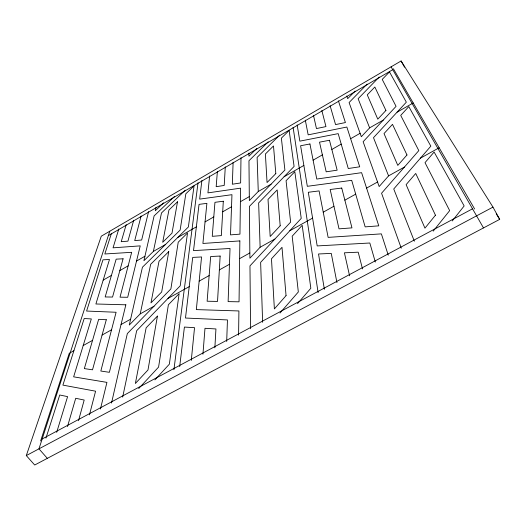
<?xml version="1.0" encoding="UTF-8"?>
<svg xmlns="http://www.w3.org/2000/svg" width="526" height="526" viewBox="0 0 526 526"><rect width="100%" height="100%" fill="white"/><g stroke="black" fill="none" stroke-linecap="round" stroke-linejoin="round"><path stroke-width="0.79" d="M238.587 335.147L238.916 310.958L196.329 309.604L201.563 256.964L192.713 257.392L185.481 318.026L227.456 319.933L226.686 341.512M240.987 157.695L240.645 182.949L232.334 184.218L233.117 162.284M214.858 347.831L215.943 328.954L204.989 328.296L202.944 354.202M225.286 166.854L224.214 185.454L216.179 186.677L217.376 171.469M191.273 360.435L194.535 327.672L184.402 327.067L179.682 366.635M209.611 176L207.934 192.884L240.573 188.157L239.955 234.142L230.513 234.885L231.959 194.686L199.663 199.111L201.879 180.517M173.909 369.719L198.032 182.759M122.676 397.097L136.668 330.716L180.214 285.815L187.539 232.946L178.229 242.203L170.878 288.912L127.338 333.576L111.525 403.061M140.218 313.871L150.673 264.276L188.367 226.982L194.061 185.895L185.842 193.785L180.129 230.086L142.434 267.221L129.284 325.029L140.218 313.871L154.026 306.198M174.428 196.533L154.118 215.884L143.92 260.705L153.382 251.421L161.489 212.964L185.303 190.188M156.084 207.237L155.288 210.755L163.619 202.839M100.446 408.978L106.936 382.382L73.64 376.84L91.333 318.92L84.193 318.526L62.896 385.117L95.587 391.193L89.44 414.863M148.588 211.61L141.658 240.02L134.722 240.586L141.119 215.969M78.499 420.708L84.193 400.043L75.711 398.294L67.479 426.599M133.683 220.309L127.943 241.145L121.23 241.69L126.174 224.694M56.683 432.372L67.598 396.624L59.734 395L45.953 438.105M118.797 228.994L113.044 247.831L140.232 245.866L127.693 297.282L120.02 297.17L131.678 252.309L104.832 253.986L111.459 233.281M109.776 231.23L38.963 448.836L47.327 458.35M40.614 440.959L69.268 353.294L73.896 350.717M26.3 455.582L101.268 236.2L401.095 60.983L492.974 207.119L499.7 219.362L34.696 465.017L26.3 455.582L492.974 207.119M452.248 220.953L464.156 205.949L434.121 152.04L425.008 162.652L449.671 210.624L433.207 231.131M297.525 303.647L310.833 288.241L302.18 225.299L292.18 236.207L298.327 291.976L279.996 313.016M388.569 175.881L379.174 186.552L363.124 141.731L396.065 106.344L382.218 79.413L389.477 71.911L406.335 102.169L373.493 137.68L388.569 175.881L404.422 167.071M154.9 379.877L169.352 364.176L179.136 293.613L168.386 304.758L158.576 367.095L138.713 388.53M383.296 120.059L369.627 127.871L361.329 136.727L349.086 102.537L367.128 84.088M260.127 247.246L249.896 258.194L249.403 206.396L284.895 170.049L281.377 138.141L289.149 130.435L294.093 166.44L258.647 202.931L260.127 247.246L274.907 239.034M379.226 77.026L358.121 98.717L369.627 127.871M271.127 184.146L258.266 191.497L249.344 200.584L248.962 160.746L268.214 141.81M355.109 91.103L347.693 98.651L346.739 95.988M279.674 135.116L257.122 157.399L258.266 191.497M256.826 148.45L248.916 156.202L248.89 153.086M108.349 235.609L392.744 69.702M103.188 280.102L111.433 275.387M119.836 270.588L128.16 265.834M136.53 261.054L144.933 256.247M153.382 251.421L165.506 244.498M177.716 237.522L196.349 226.87M205.048 221.9L213.786 216.909M222.695 211.82L231.519 206.777M240.395 201.708L249.304 196.619M284.086 176.743L303.864 165.44M313.101 160.167L322.379 154.868M331.84 149.463L341.21 144.104M350.632 138.719L360.106 133.308M397.071 112.189L413.212 102.964M83.2 345.549L92.55 340.355M102.083 335.055L111.538 329.802M121.046 324.522L130.606 319.21M167.945 298.466L189.222 286.644M199.163 281.121L209.157 275.565M219.349 269.904L229.454 264.289M239.626 258.641L249.843 252.96M289.806 230.756L312.582 218.099M323.227 212.188L333.931 206.238M344.859 200.169L355.688 194.147M366.583 188.098L377.543 182.003M420.405 158.188L439.164 147.767M42.179 438.96L472.65 208.743M496.215 213.806L499.7 219.362M393.395 68.761L474.636 208.993M391.094 66.828L483.493 227.922M401.095 60.983L404.533 67.183M414.357 241.21L393.744 188.979L430.84 146.149L408.801 106.594L400.713 115.398L418.814 150.6L381.567 193.233L401.259 248.206M338.402 100.854L345.411 122.551L335.568 124.596L330.098 105.693M388.254 255.156L381.376 233.866L328.132 237.371L319.085 190.912L308.308 192.273L317.191 245.931L369.824 243.005L375.334 262.06M321.84 110.519L325.962 126.588L316.461 128.568L313.496 115.385M362.506 268.917L358.213 252.184L344.412 252.809L349.586 275.821M305.31 120.165L308.17 134.847L346.858 127.036L359.705 166.795L348.271 168.511L338.185 133.637L299.846 141.146L297.157 124.918M336.936 282.587L331.255 253.4L318.526 253.979L324.371 289.3M293.094 127.292L318.118 292.64M262.638 322.293L260.633 262.369L301.234 218.375L294.816 171.686L286.072 180.734L290.628 222.11L249.968 265.88L250.573 328.743M239.863 240.908L239.041 301.819L228.12 301.615L230.026 248.469L193.522 250.619L199.038 204.371L206.896 203.358L202.905 243.459L239.863 240.908M220.144 256.057L217.534 301.418L207.126 301.227L210.656 256.524L220.144 256.057M223.307 201.234L221.328 235.609L212.254 236.325L214.943 202.319L223.307 201.234M157.445 316.1L147.984 369.969L135.366 383.493L146.143 327.816L157.445 316.1M168.767 251.599L161.679 291.969L150.969 302.904L159.016 261.284L168.767 251.599M177.512 201.78L172.002 233.15L162.698 242.282L168.945 209.999L177.512 201.78M125.852 304.81L109.395 372.309L100.828 371.04L116.101 312.26L86.586 311.05L102.964 259.831L109.487 259.489L95.896 303.989L125.852 304.81M106.305 319.742L92.517 369.811L84.338 368.601L98.664 319.321L106.305 319.742M123.091 258.785L112.551 297.058L105.167 296.953L116.161 259.147L123.091 258.785M435.456 215.206L424.949 228.153L406.125 184.646L415.724 173.462L435.456 215.206M286.052 295.638L274.381 308.92L271.475 258.792L281.995 247.312L286.052 295.638M406.979 154.973L397.794 165.401L384.019 133.565L392.495 124.34L406.979 154.973M385.933 110.46L377.786 119.159L367.273 94.851L374.854 87.02L385.933 110.46M280.194 225.779L270.18 236.496L268.023 199.407L277.182 189.932L280.194 225.779M275.815 173.613L267.05 182.548L265.393 154.006L273.5 145.958L275.815 173.613M309.945 143.973L300.602 145.741L307.322 186.309L351.697 180.339L365.156 226.877L378.779 225.845L361.599 172.673L316.777 179.05L309.945 143.973M329.48 140.271L319.519 142.158L326.192 171.818L337.153 170.174L329.48 140.271M341.742 188.045L330.17 189.505L339.02 228.849L351.966 227.87L341.742 188.045"/></g></svg>
